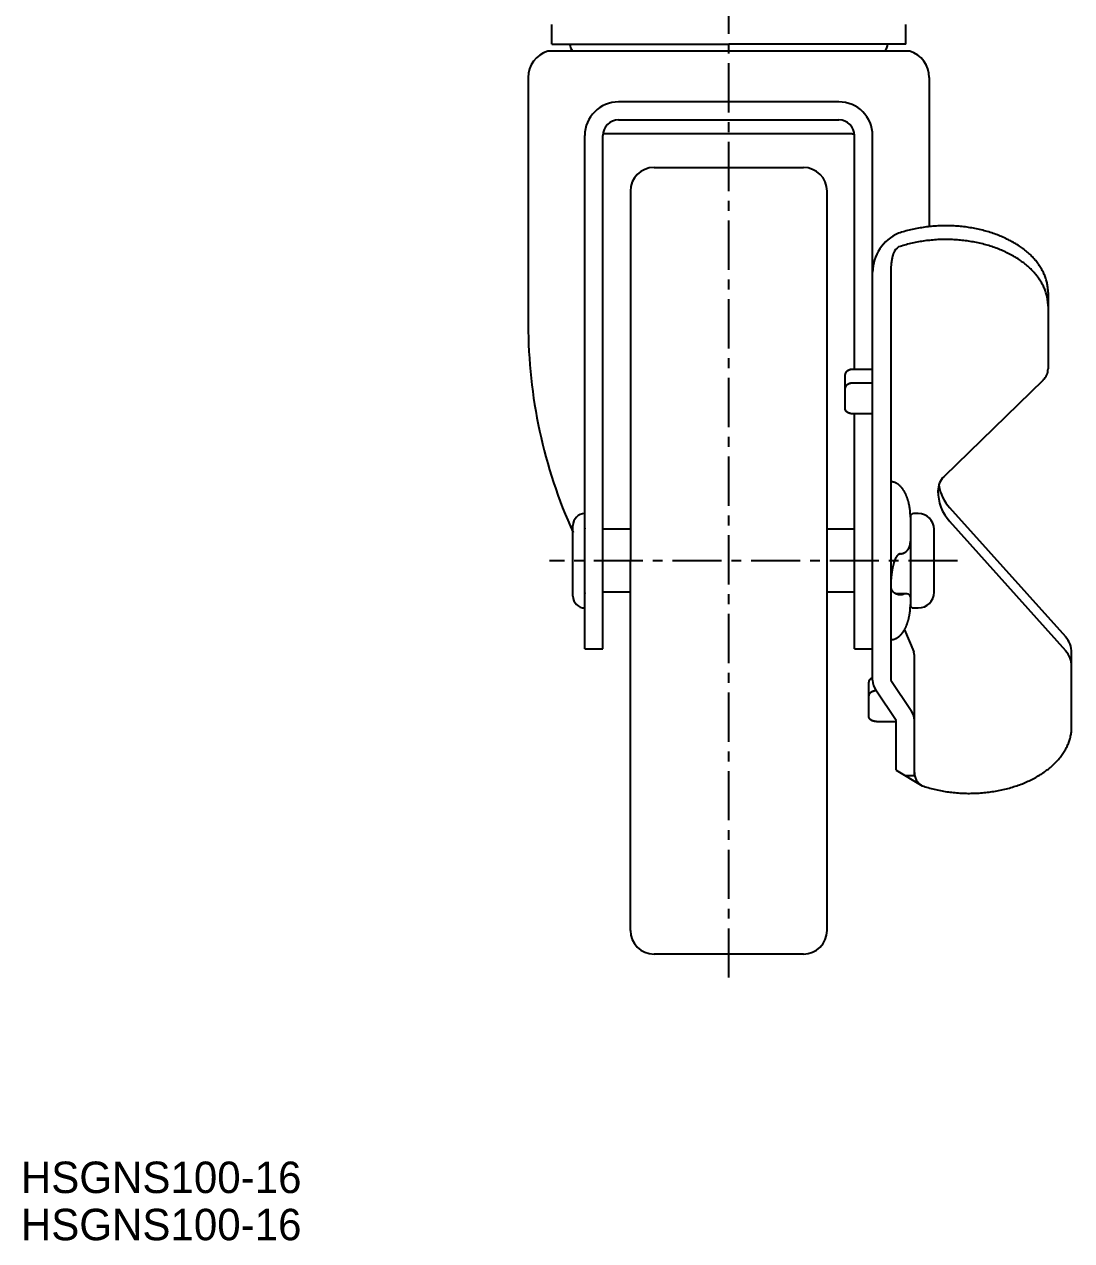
# Model space of a CAD drawing. Extents: x 60 to 337, y -33 to 258.
# Drawn here: x 59.9 to 193, y -33 to 121.7 of the extents above; entities that cross this region are included whole.
import ezdxf

# ---------------------------------------------------------------- set-up
doc = ezdxf.new("R2010")
doc.units = 0
doc.header["$LTSCALE"] = 5
doc.linetypes.add('CENTER', pattern=[2, 1.25, -0.25, 0.25, -0.25])
doc.layers.get('0').update_dxf_attribs({"linetype": 'CONTINUOUS'})
doc.layers.add('CENTER', color=1, linetype='CENTER')

msp = doc.modelspace()

# ---------------------------------------------------------------- linework, layer by layer
at = {"color": 7, "linetype": 'CONTINUOUS'}
for p, q in [((126.94, 119.19), (126.94, 121.69)), ((171.94, 119.19), (171.94, 121.69)), ((126.94, 119.19), (149.44, 119.19)), ((171.94, 119.19), (149.44, 119.19)), ((172.46, 118.28), (126.43, 118.28)), ((123.94, 114.93), (123.94, 83.53)), ((174.94, 114.93), (174.94, 95.97)), ((163.44, 111.84), (135.44, 111.84)), ((135.44, 109.55), (163.44, 109.55)), ((131.14, 42.29), (131.14, 107.54)), ((133.44, 42.29), (133.44, 107.55)), ((165.15, 107.78), (133.74, 107.78)), ((165.44, 77.83), (165.44, 107.55)), ((167.74, 38.32), (167.74, 107.54)), ((139.94, 103.49), (158.94, 103.49)), ((136.94, 100.49), (136.94, 53.49)), ((161.94, 6.49), (161.94, 100.49)), ((170.04, 90.17), (170.04, 38.32)), ((190.04, 87.61), (190.04, 77.91)), ((167.74, 77.83), (165.24, 77.83)), ((164.24, 72.83), (164.24, 77.18)), ((167.74, 76.09), (165.24, 76.09)), ((189.44, 76.47), (176.82, 64.22)), ((167.74, 72.17), (165.24, 72.17)), ((165.44, 42.29), (165.44, 72.17)), ((172.54, 59.04), (172.54, 47.75)), ((173.54, 59.49), (172.94, 59.49)), ((192.28, 43.8), (177.54, 60.23)), ((129.64, 48.99), (129.64, 57.99)), ((136.94, 57.49), (133.44, 57.49)), ((165.44, 57.49), (161.94, 57.49)), ((175.54, 49.49), (175.54, 57.49)), ((192.28, 42.06), (177.54, 58.49)), ((136.94, 6.49), (136.94, 53.49)), ((136.94, 49.49), (133.44, 49.49)), ((165.44, 49.49), (161.94, 49.49)), ((172.14, 49.29), (170.75, 49.29)), ((172.94, 47.49), (173.54, 47.49)), ((171.77, 44.7), (172.96, 41.93)), ((131.14, 42.29), (133.44, 42.29)), ((165.44, 42.29), (167.74, 42.29)), ((193.04, 32.4), (193.04, 41.8)), ((173.04, 26.18), (173.04, 41.53)), ((167.24, 33.7), (167.24, 38.06)), ((170.04, 38.32), (172.65, 34.46)), ((170.74, 33.17), (168.14, 37.03)), ((168.24, 33.05), (170.74, 33.05)), ((170.74, 26.86), (170.74, 33.17)), ((170.74, 26.86), (174.04, 24.88)), ((171.87, 26.18), (173.04, 26.18)), ((158.94, 3.49), (139.94, 3.49))]:
    msp.add_line(p, q, dxfattribs=at)
for points in [[(133.74, 107.78), (133.46, 107.78)], [(165.15, 107.78), (165.43, 107.78)]]:
    msp.add_lwpolyline(points, dxfattribs=at)
for points in [[(190.04, 87.61, 0), (190.04, 87.75, 0), (190.04, 87.88, 0), (190.03, 88.02, 0), (190.02, 88.15, 0), (190, 88.29, 0), (189.98, 88.42, 0), (189.96, 88.56, 0), (189.94, 88.69, 0), (189.91, 88.83, 0), (189.88, 88.96, 0), (189.84, 89.1, 0), (189.8, 89.23, 0), (189.76, 89.36, 0), (189.72, 89.49, 0), (189.67, 89.63, 0), (189.62, 89.76, 0), (189.56, 89.89, 0), (189.51, 90.02, 0), (189.45, 90.15, 0), (189.38, 90.28, 0), (189.31, 90.41, 0), (189.24, 90.54, 0), (189.17, 90.66, 0), (189.09, 90.79, 0), (189.01, 90.91, 0), (188.93, 91.04, 0), (188.85, 91.16, 0), (188.76, 91.29, 0), (188.66, 91.41, 0), (188.57, 91.53, 0), (188.47, 91.65, 0), (188.37, 91.77, 0), (188.27, 91.89, 0), (188.16, 92, 0), (188.05, 92.12, 0), (187.94, 92.23, 0), (187.83, 92.34, 0), (187.71, 92.46, 0), (187.59, 92.57, 0), (187.46, 92.68, 0), (187.34, 92.79, 0), (187.21, 92.89, 0), (187.08, 93, 0), (186.94, 93.1, 0), (186.81, 93.2, 0), (186.67, 93.31, 0), (186.53, 93.41, 0), (186.39, 93.5, 0), (186.24, 93.6, 0), (186.09, 93.7, 0), (185.94, 93.79, 0), (185.79, 93.88, 0), (185.63, 93.97, 0), (185.47, 94.06, 0), (185.31, 94.15, 0), (185.15, 94.23, 0), (184.99, 94.32, 0), (184.82, 94.4, 0), (184.66, 94.48, 0), (184.49, 94.56, 0), (184.31, 94.64, 0), (184.14, 94.71, 0), (183.97, 94.78, 0), (183.79, 94.86, 0), (183.61, 94.93, 0), (183.43, 94.99, 0), (183.25, 95.06, 0), (183.06, 95.12, 0), (182.88, 95.18, 0), (182.69, 95.24, 0), (182.5, 95.3, 0), (182.31, 95.36, 0), (182.12, 95.41, 0), (181.93, 95.46, 0), (181.74, 95.51, 0), (181.54, 95.56, 0), (181.34, 95.61, 0), (181.15, 95.65, 0), (180.95, 95.69, 0), (180.75, 95.73, 0), (180.55, 95.77, 0), (180.35, 95.81, 0), (180.15, 95.84, 0), (179.94, 95.87, 0), (179.74, 95.9, 0), (179.54, 95.93, 0), (179.33, 95.95, 0), (179.13, 95.98, 0), (178.92, 96, 0), (178.72, 96.02, 0), (178.51, 96.03, 0), (178.3, 96.05, 0), (178.09, 96.06, 0), (177.89, 96.07, 0), (177.68, 96.08, 0), (177.47, 96.08, 0), (177.26, 96.08, 0), (177.05, 96.09, 0), (176.85, 96.09, 0), (176.64, 96.08, 0), (176.43, 96.08, 0), (176.22, 96.07, 0), (176.01, 96.06, 0), (175.81, 96.05, 0), (175.6, 96.03, 0), (175.39, 96.02, 0), (175.19, 96, 0), (174.98, 95.98, 0), (174.78, 95.96, 0), (174.57, 95.93, 0), (174.37, 95.9, 0), (174.16, 95.88, 0), (173.96, 95.84, 0), (173.76, 95.81, 0), (173.56, 95.78, 0), (173.36, 95.74, 0), (173.16, 95.7, 0), (172.96, 95.66, 0), (172.76, 95.61, 0), (172.57, 95.57, 0), (172.37, 95.52, 0), (172.18, 95.47, 0), (171.99, 95.42, 0), (171.79, 95.36, 0), (171.6, 95.31, 0), (171.42, 95.25, 0), (171.23, 95.19, 0), (171.04, 95.13, 0)], [(190.04, 85.87, 0), (190.04, 86, 0), (190.04, 86.14, 0), (190.03, 86.27, 0), (190.02, 86.41, 0), (190, 86.54, 0), (189.98, 86.68, 0), (189.96, 86.81, 0), (189.94, 86.95, 0), (189.91, 87.08, 0), (189.88, 87.22, 0), (189.84, 87.35, 0), (189.8, 87.49, 0), (189.76, 87.62, 0), (189.72, 87.75, 0), (189.67, 87.88, 0), (189.62, 88.01, 0), (189.56, 88.15, 0), (189.51, 88.28, 0), (189.45, 88.41, 0), (189.38, 88.54, 0), (189.31, 88.66, 0), (189.24, 88.79, 0), (189.17, 88.92, 0), (189.09, 89.05, 0), (189.01, 89.17, 0), (188.93, 89.3, 0), (188.85, 89.42, 0), (188.76, 89.54, 0), (188.66, 89.66, 0), (188.57, 89.78, 0), (188.47, 89.9, 0), (188.37, 90.02, 0), (188.27, 90.14, 0), (188.16, 90.26, 0), (188.05, 90.37, 0), (187.94, 90.49, 0), (187.83, 90.6, 0), (187.71, 90.71, 0), (187.59, 90.82, 0), (187.46, 90.93, 0), (187.34, 91.04, 0), (187.21, 91.15, 0), (187.08, 91.25, 0), (186.94, 91.36, 0), (186.81, 91.46, 0), (186.67, 91.56, 0), (186.53, 91.66, 0), (186.39, 91.76, 0), (186.24, 91.86, 0), (186.09, 91.95, 0), (185.94, 92.05, 0), (185.79, 92.14, 0), (185.63, 92.23, 0), (185.47, 92.32, 0), (185.31, 92.4, 0), (185.15, 92.49, 0), (184.99, 92.57, 0), (184.82, 92.66, 0), (184.66, 92.74, 0), (184.49, 92.82, 0), (184.31, 92.89, 0), (184.14, 92.97, 0), (183.97, 93.04, 0), (183.79, 93.11, 0), (183.61, 93.18, 0), (183.43, 93.25, 0), (183.25, 93.31, 0), (183.06, 93.38, 0), (182.88, 93.44, 0), (182.69, 93.5, 0), (182.5, 93.56, 0), (182.31, 93.61, 0), (182.12, 93.67, 0), (181.93, 93.72, 0), (181.74, 93.77, 0), (181.54, 93.82, 0), (181.34, 93.86, 0), (181.15, 93.91, 0), (180.95, 93.95, 0), (180.75, 93.99, 0), (180.55, 94.03, 0), (180.35, 94.06, 0), (180.15, 94.1, 0), (179.94, 94.13, 0), (179.74, 94.16, 0), (179.54, 94.18, 0), (179.33, 94.21, 0), (179.13, 94.23, 0), (178.92, 94.25, 0), (178.72, 94.27, 0), (178.51, 94.29, 0), (178.3, 94.3, 0), (178.09, 94.31, 0), (177.89, 94.32, 0), (177.68, 94.33, 0), (177.47, 94.34, 0), (177.26, 94.34, 0), (177.05, 94.34, 0), (176.85, 94.34, 0), (176.64, 94.34, 0), (176.43, 94.33, 0), (176.22, 94.33, 0), (176.01, 94.32, 0), (175.81, 94.3, 0), (175.6, 94.29, 0), (175.39, 94.27, 0), (175.19, 94.26, 0), (174.98, 94.23, 0), (174.78, 94.21, 0), (174.57, 94.19, 0), (174.37, 94.16, 0), (174.16, 94.13, 0), (173.96, 94.1, 0), (173.76, 94.07, 0), (173.56, 94.03, 0), (173.36, 93.99, 0), (173.16, 93.95, 0), (172.96, 93.91, 0), (172.76, 93.87, 0), (172.57, 93.82, 0), (172.37, 93.78, 0), (172.18, 93.73, 0), (171.99, 93.67, 0), (171.79, 93.62, 0), (171.6, 93.56, 0), (171.42, 93.51, 0), (171.23, 93.45, 0), (171.04, 93.39, 0)], [(170.39, 92.61, 0), (170.39, 92.59, 0), (170.38, 92.58, 0), (170.38, 92.57, 0), (170.37, 92.55, 0), (170.37, 92.54, 0), (170.36, 92.52, 0), (170.36, 92.51, 0), (170.35, 92.49, 0), (170.35, 92.48, 0), (170.34, 92.46, 0), (170.34, 92.45, 0), (170.33, 92.43, 0), (170.33, 92.42, 0), (170.32, 92.4, 0), (170.32, 92.39, 0), (170.31, 92.37, 0), (170.31, 92.35, 0), (170.3, 92.34, 0), (170.3, 92.32, 0), (170.29, 92.31, 0), (170.29, 92.29, 0), (170.29, 92.27, 0), (170.28, 92.26, 0), (170.28, 92.24, 0), (170.27, 92.22, 0), (170.27, 92.21, 0), (170.26, 92.19, 0), (170.26, 92.17, 0), (170.26, 92.16, 0), (170.25, 92.14, 0), (170.25, 92.12, 0), (170.24, 92.11, 0), (170.24, 92.09, 0), (170.24, 92.07, 0), (170.23, 92.05, 0), (170.23, 92.04, 0), (170.22, 92.02, 0), (170.22, 92, 0), (170.22, 91.98, 0), (170.21, 91.96, 0), (170.21, 91.95, 0), (170.21, 91.93, 0), (170.2, 91.91, 0), (170.2, 91.89, 0), (170.19, 91.87, 0), (170.19, 91.86, 0), (170.19, 91.84, 0), (170.18, 91.82, 0), (170.18, 91.8, 0), (170.18, 91.78, 0), (170.17, 91.76, 0), (170.17, 91.74, 0), (170.17, 91.73, 0), (170.16, 91.71, 0), (170.16, 91.69, 0), (170.16, 91.67, 0), (170.16, 91.65, 0), (170.15, 91.63, 0), (170.15, 91.61, 0), (170.15, 91.59, 0), (170.14, 91.57, 0), (170.14, 91.55, 0), (170.14, 91.53, 0), (170.13, 91.51, 0), (170.13, 91.49, 0), (170.13, 91.47, 0), (170.13, 91.45, 0), (170.12, 91.43, 0), (170.12, 91.41, 0), (170.12, 91.39, 0), (170.12, 91.37, 0), (170.11, 91.35, 0), (170.11, 91.33, 0), (170.11, 91.31, 0), (170.11, 91.29, 0), (170.1, 91.27, 0), (170.1, 91.25, 0), (170.1, 91.23, 0), (170.1, 91.21, 0), (170.09, 91.19, 0), (170.09, 91.17, 0), (170.09, 91.15, 0), (170.09, 91.13, 0), (170.09, 91.11, 0), (170.09, 91.09, 0), (170.08, 91.07, 0), (170.08, 91.05, 0), (170.08, 91.03, 0), (170.08, 91.01, 0), (170.08, 90.99, 0), (170.07, 90.96, 0), (170.07, 90.94, 0), (170.07, 90.92, 0), (170.07, 90.9, 0), (170.07, 90.88, 0), (170.07, 90.86, 0), (170.06, 90.84, 0), (170.06, 90.82, 0), (170.06, 90.8, 0), (170.06, 90.78, 0), (170.06, 90.75, 0), (170.06, 90.73, 0), (170.06, 90.71, 0), (170.06, 90.69, 0), (170.06, 90.67, 0), (170.05, 90.65, 0), (170.05, 90.63, 0), (170.05, 90.6, 0), (170.05, 90.58, 0), (170.05, 90.56, 0), (170.05, 90.54, 0), (170.05, 90.52, 0), (170.05, 90.5, 0), (170.05, 90.48, 0), (170.05, 90.45, 0), (170.05, 90.43, 0), (170.05, 90.41, 0), (170.04, 90.39, 0), (170.04, 90.37, 0), (170.04, 90.35, 0), (170.04, 90.33, 0), (170.04, 90.3, 0), (170.04, 90.28, 0), (170.04, 90.26, 0), (170.04, 90.24, 0), (170.04, 90.22, 0), (170.04, 90.2, 0), (170.04, 90.17, 0)], [(165.24, 77.83, 0), (165.23, 77.83, 0), (165.22, 77.83, 0), (165.21, 77.83, 0), (165.19, 77.83, 0), (165.18, 77.83, 0), (165.17, 77.83, 0), (165.16, 77.83, 0), (165.15, 77.83, 0), (165.13, 77.83, 0), (165.12, 77.82, 0), (165.11, 77.82, 0), (165.1, 77.82, 0), (165.08, 77.82, 0), (165.07, 77.82, 0), (165.06, 77.82, 0), (165.05, 77.82, 0), (165.04, 77.82, 0), (165.02, 77.81, 0), (165.01, 77.81, 0), (165, 77.81, 0), (164.99, 77.81, 0), (164.98, 77.81, 0), (164.97, 77.8, 0), (164.95, 77.8, 0), (164.94, 77.8, 0), (164.93, 77.8, 0), (164.92, 77.79, 0), (164.91, 77.79, 0), (164.9, 77.79, 0), (164.88, 77.79, 0), (164.87, 77.78, 0), (164.86, 77.78, 0), (164.85, 77.78, 0), (164.84, 77.77, 0), (164.83, 77.77, 0), (164.82, 77.77, 0), (164.81, 77.76, 0), (164.79, 77.76, 0), (164.78, 77.76, 0), (164.77, 77.75, 0), (164.76, 77.75, 0), (164.75, 77.74, 0), (164.74, 77.74, 0), (164.73, 77.74, 0), (164.72, 77.73, 0), (164.71, 77.73, 0), (164.7, 77.72, 0), (164.69, 77.72, 0), (164.68, 77.72, 0), (164.67, 77.71, 0), (164.66, 77.71, 0), (164.65, 77.7, 0), (164.64, 77.7, 0), (164.63, 77.69, 0), (164.62, 77.69, 0), (164.61, 77.68, 0), (164.6, 77.68, 0), (164.59, 77.67, 0), (164.58, 77.67, 0), (164.57, 77.66, 0), (164.56, 77.66, 0), (164.55, 77.65, 0), (164.54, 77.64, 0), (164.54, 77.64, 0), (164.53, 77.63, 0), (164.52, 77.63, 0), (164.51, 77.62, 0), (164.5, 77.62, 0), (164.49, 77.61, 0), (164.49, 77.6, 0), (164.48, 77.6, 0), (164.47, 77.59, 0), (164.46, 77.58, 0), (164.46, 77.58, 0), (164.45, 77.57, 0), (164.44, 77.57, 0), (164.43, 77.56, 0), (164.43, 77.55, 0), (164.42, 77.55, 0), (164.41, 77.54, 0), (164.41, 77.53, 0), (164.4, 77.53, 0), (164.39, 77.52, 0), (164.38, 77.51, 0), (164.38, 77.51, 0), (164.37, 77.5, 0), (164.37, 77.49, 0), (164.36, 77.48, 0), (164.36, 77.48, 0), (164.35, 77.47, 0), (164.34, 77.46, 0), (164.34, 77.46, 0), (164.33, 77.45, 0), (164.33, 77.44, 0), (164.32, 77.43, 0), (164.32, 77.43, 0), (164.31, 77.42, 0), (164.31, 77.41, 0), (164.31, 77.4, 0), (164.3, 77.4, 0), (164.3, 77.39, 0), (164.29, 77.38, 0), (164.29, 77.37, 0), (164.29, 77.37, 0), (164.28, 77.36, 0), (164.28, 77.35, 0), (164.28, 77.34, 0), (164.27, 77.34, 0), (164.27, 77.33, 0), (164.27, 77.32, 0), (164.26, 77.31, 0), (164.26, 77.3, 0), (164.26, 77.3, 0), (164.26, 77.29, 0), (164.26, 77.28, 0), (164.25, 77.27, 0), (164.25, 77.27, 0), (164.25, 77.26, 0), (164.25, 77.25, 0), (164.25, 77.24, 0), (164.25, 77.23, 0), (164.25, 77.23, 0), (164.25, 77.22, 0), (164.24, 77.21, 0), (164.24, 77.2, 0), (164.24, 77.19, 0), (164.24, 77.19, 0), (164.24, 77.18, 0)], [(165.24, 76.09, 0), (165.23, 76.09, 0), (165.22, 76.09, 0), (165.21, 76.09, 0), (165.19, 76.08, 0), (165.18, 76.08, 0), (165.17, 76.08, 0), (165.16, 76.08, 0), (165.15, 76.08, 0), (165.13, 76.08, 0), (165.12, 76.08, 0), (165.11, 76.08, 0), (165.1, 76.08, 0), (165.08, 76.08, 0), (165.07, 76.08, 0), (165.06, 76.07, 0), (165.05, 76.07, 0), (165.04, 76.07, 0), (165.02, 76.07, 0), (165.01, 76.07, 0), (165, 76.07, 0), (164.99, 76.06, 0), (164.98, 76.06, 0), (164.97, 76.06, 0), (164.95, 76.06, 0), (164.94, 76.06, 0), (164.93, 76.05, 0), (164.92, 76.05, 0), (164.91, 76.05, 0), (164.9, 76.04, 0), (164.88, 76.04, 0), (164.87, 76.04, 0), (164.86, 76.04, 0), (164.85, 76.03, 0), (164.84, 76.03, 0), (164.83, 76.03, 0), (164.82, 76.02, 0), (164.81, 76.02, 0), (164.79, 76.02, 0), (164.78, 76.01, 0), (164.77, 76.01, 0), (164.76, 76, 0), (164.75, 76, 0), (164.74, 76, 0), (164.73, 75.99, 0), (164.72, 75.99, 0), (164.71, 75.98, 0), (164.7, 75.98, 0), (164.69, 75.98, 0), (164.68, 75.97, 0), (164.67, 75.97, 0), (164.66, 75.96, 0), (164.65, 75.96, 0), (164.64, 75.95, 0), (164.63, 75.95, 0), (164.62, 75.94, 0), (164.61, 75.94, 0), (164.6, 75.93, 0), (164.59, 75.93, 0), (164.58, 75.92, 0), (164.57, 75.92, 0), (164.56, 75.91, 0), (164.55, 75.91, 0), (164.54, 75.9, 0), (164.54, 75.89, 0), (164.53, 75.89, 0), (164.52, 75.88, 0), (164.51, 75.88, 0), (164.5, 75.87, 0), (164.49, 75.87, 0), (164.49, 75.86, 0), (164.48, 75.85, 0), (164.47, 75.85, 0), (164.46, 75.84, 0), (164.46, 75.83, 0), (164.45, 75.83, 0), (164.44, 75.82, 0), (164.43, 75.82, 0), (164.43, 75.81, 0), (164.42, 75.8, 0), (164.41, 75.8, 0), (164.41, 75.79, 0), (164.4, 75.78, 0), (164.39, 75.78, 0), (164.38, 75.77, 0), (164.38, 75.76, 0), (164.37, 75.75, 0), (164.37, 75.75, 0), (164.36, 75.74, 0), (164.36, 75.73, 0), (164.35, 75.73, 0), (164.34, 75.72, 0), (164.34, 75.71, 0), (164.33, 75.71, 0), (164.33, 75.7, 0), (164.32, 75.69, 0), (164.32, 75.68, 0), (164.31, 75.68, 0), (164.31, 75.67, 0), (164.31, 75.66, 0), (164.3, 75.65, 0), (164.3, 75.65, 0), (164.29, 75.64, 0), (164.29, 75.63, 0), (164.29, 75.62, 0), (164.28, 75.62, 0), (164.28, 75.61, 0), (164.28, 75.6, 0), (164.27, 75.59, 0), (164.27, 75.58, 0), (164.27, 75.58, 0), (164.26, 75.57, 0), (164.26, 75.56, 0), (164.26, 75.55, 0), (164.26, 75.55, 0), (164.26, 75.54, 0), (164.25, 75.53, 0), (164.25, 75.52, 0), (164.25, 75.51, 0), (164.25, 75.51, 0), (164.25, 75.5, 0), (164.25, 75.49, 0), (164.25, 75.48, 0), (164.25, 75.47, 0), (164.24, 75.47, 0), (164.24, 75.46, 0), (164.24, 75.45, 0), (164.24, 75.44, 0), (164.24, 75.43, 0)], [(165.24, 72.17, 0), (165.23, 72.17, 0), (165.22, 72.17, 0), (165.21, 72.17, 0), (165.19, 72.17, 0), (165.18, 72.17, 0), (165.17, 72.18, 0), (165.16, 72.18, 0), (165.15, 72.18, 0), (165.13, 72.18, 0), (165.12, 72.18, 0), (165.11, 72.18, 0), (165.1, 72.18, 0), (165.08, 72.18, 0), (165.07, 72.18, 0), (165.06, 72.18, 0), (165.05, 72.19, 0), (165.04, 72.19, 0), (165.02, 72.19, 0), (165.01, 72.19, 0), (165, 72.19, 0), (164.99, 72.19, 0), (164.98, 72.2, 0), (164.97, 72.2, 0), (164.95, 72.2, 0), (164.94, 72.2, 0), (164.93, 72.21, 0), (164.92, 72.21, 0), (164.91, 72.21, 0), (164.9, 72.21, 0), (164.88, 72.22, 0), (164.87, 72.22, 0), (164.86, 72.22, 0), (164.85, 72.23, 0), (164.84, 72.23, 0), (164.83, 72.23, 0), (164.82, 72.24, 0), (164.81, 72.24, 0), (164.79, 72.24, 0), (164.78, 72.25, 0), (164.77, 72.25, 0), (164.76, 72.25, 0), (164.75, 72.26, 0), (164.74, 72.26, 0), (164.73, 72.27, 0), (164.72, 72.27, 0), (164.71, 72.27, 0), (164.7, 72.28, 0), (164.69, 72.28, 0), (164.68, 72.29, 0), (164.67, 72.29, 0), (164.66, 72.3, 0), (164.65, 72.3, 0), (164.64, 72.31, 0), (164.63, 72.31, 0), (164.62, 72.32, 0), (164.61, 72.32, 0), (164.6, 72.33, 0), (164.59, 72.33, 0), (164.58, 72.34, 0), (164.57, 72.34, 0), (164.56, 72.35, 0), (164.55, 72.35, 0), (164.54, 72.36, 0), (164.54, 72.36, 0), (164.53, 72.37, 0), (164.52, 72.38, 0), (164.51, 72.38, 0), (164.5, 72.39, 0), (164.49, 72.39, 0), (164.49, 72.4, 0), (164.48, 72.41, 0), (164.47, 72.41, 0), (164.46, 72.42, 0), (164.46, 72.42, 0), (164.45, 72.43, 0), (164.44, 72.44, 0), (164.43, 72.44, 0), (164.43, 72.45, 0), (164.42, 72.46, 0), (164.41, 72.46, 0), (164.41, 72.47, 0), (164.4, 72.48, 0), (164.39, 72.48, 0), (164.38, 72.49, 0), (164.38, 72.5, 0), (164.37, 72.5, 0), (164.37, 72.51, 0), (164.36, 72.52, 0), (164.36, 72.53, 0), (164.35, 72.53, 0), (164.34, 72.54, 0), (164.34, 72.55, 0), (164.33, 72.55, 0), (164.33, 72.56, 0), (164.32, 72.57, 0), (164.32, 72.58, 0), (164.31, 72.58, 0), (164.31, 72.59, 0), (164.31, 72.6, 0), (164.3, 72.61, 0), (164.3, 72.61, 0), (164.29, 72.62, 0), (164.29, 72.63, 0), (164.29, 72.64, 0), (164.28, 72.64, 0), (164.28, 72.65, 0), (164.28, 72.66, 0), (164.27, 72.67, 0), (164.27, 72.67, 0), (164.27, 72.68, 0), (164.26, 72.69, 0), (164.26, 72.7, 0), (164.26, 72.71, 0), (164.26, 72.71, 0), (164.26, 72.72, 0), (164.25, 72.73, 0), (164.25, 72.74, 0), (164.25, 72.75, 0), (164.25, 72.75, 0), (164.25, 72.76, 0), (164.25, 72.77, 0), (164.25, 72.78, 0), (164.25, 72.79, 0), (164.24, 72.79, 0), (164.24, 72.8, 0), (164.24, 72.81, 0), (164.24, 72.82, 0), (164.24, 72.83, 0)], [(172.54, 59.04, 0), (172.54, 59.09, 0), (172.54, 59.15, 0), (172.54, 59.2, 0), (172.54, 59.26, 0), (172.54, 59.31, 0), (172.54, 59.37, 0), (172.53, 59.42, 0), (172.53, 59.48, 0), (172.53, 59.53, 0), (172.52, 59.59, 0), (172.52, 59.64, 0), (172.52, 59.7, 0), (172.51, 59.75, 0), (172.51, 59.81, 0), (172.5, 59.86, 0), (172.49, 59.91, 0), (172.49, 59.97, 0), (172.48, 60.02, 0), (172.48, 60.08, 0), (172.47, 60.13, 0), (172.46, 60.18, 0), (172.45, 60.24, 0), (172.44, 60.29, 0), (172.44, 60.34, 0), (172.43, 60.4, 0), (172.42, 60.45, 0), (172.41, 60.5, 0), (172.4, 60.55, 0), (172.39, 60.6, 0), (172.38, 60.66, 0), (172.36, 60.71, 0), (172.35, 60.76, 0), (172.34, 60.81, 0), (172.33, 60.86, 0), (172.32, 60.91, 0), (172.3, 60.96, 0), (172.29, 61.01, 0), (172.28, 61.06, 0), (172.26, 61.11, 0), (172.25, 61.16, 0), (172.23, 61.21, 0), (172.22, 61.26, 0), (172.2, 61.3, 0), (172.19, 61.35, 0), (172.17, 61.4, 0), (172.16, 61.44, 0), (172.14, 61.49, 0), (172.12, 61.54, 0), (172.1, 61.58, 0), (172.09, 61.63, 0), (172.07, 61.67, 0), (172.05, 61.72, 0), (172.03, 61.76, 0), (172.01, 61.81, 0), (172, 61.85, 0), (171.98, 61.89, 0), (171.96, 61.93, 0), (171.94, 61.98, 0), (171.92, 62.02, 0), (171.9, 62.06, 0), (171.88, 62.1, 0), (171.85, 62.14, 0), (171.83, 62.18, 0), (171.81, 62.22, 0), (171.79, 62.26, 0), (171.77, 62.3, 0), (171.75, 62.33, 0), (171.72, 62.37, 0), (171.7, 62.41, 0), (171.68, 62.44, 0), (171.65, 62.48, 0), (171.63, 62.52, 0), (171.6, 62.55, 0), (171.58, 62.58, 0), (171.56, 62.62, 0), (171.53, 62.65, 0), (171.51, 62.68, 0), (171.48, 62.72, 0), (171.46, 62.75, 0), (171.43, 62.78, 0), (171.41, 62.81, 0), (171.38, 62.84, 0), (171.35, 62.87, 0), (171.33, 62.9, 0), (171.3, 62.92, 0), (171.28, 62.95, 0), (171.25, 62.98, 0), (171.22, 63.01, 0), (171.19, 63.03, 0), (171.17, 63.06, 0), (171.14, 63.08, 0), (171.11, 63.11, 0), (171.08, 63.13, 0), (171.06, 63.15, 0), (171.03, 63.17, 0), (171, 63.19, 0), (170.97, 63.22, 0), (170.94, 63.24, 0), (170.91, 63.26, 0), (170.88, 63.27, 0), (170.86, 63.29, 0), (170.83, 63.31, 0), (170.8, 63.33, 0), (170.77, 63.34, 0), (170.74, 63.36, 0), (170.71, 63.37, 0), (170.68, 63.39, 0), (170.65, 63.4, 0), (170.62, 63.42, 0), (170.59, 63.43, 0), (170.56, 63.44, 0), (170.53, 63.45, 0), (170.5, 63.46, 0), (170.47, 63.47, 0), (170.44, 63.48, 0), (170.41, 63.49, 0), (170.38, 63.5, 0), (170.35, 63.5, 0), (170.32, 63.51, 0), (170.29, 63.52, 0), (170.26, 63.52, 0), (170.23, 63.52, 0), (170.2, 63.53, 0), (170.17, 63.53, 0), (170.13, 63.53, 0), (170.1, 63.54, 0), (170.07, 63.54, 0), (170.04, 63.54, 0)], [(171.29, 54.39, 0), (171.31, 54.39, 0), (171.32, 54.39, 0), (171.34, 54.39, 0), (171.35, 54.39, 0), (171.37, 54.39, 0), (171.38, 54.39, 0), (171.4, 54.39, 0), (171.42, 54.39, 0), (171.43, 54.4, 0), (171.45, 54.4, 0), (171.46, 54.4, 0), (171.48, 54.4, 0), (171.49, 54.41, 0), (171.51, 54.41, 0), (171.52, 54.41, 0), (171.54, 54.42, 0), (171.55, 54.42, 0), (171.57, 54.42, 0), (171.58, 54.43, 0), (171.6, 54.43, 0), (171.61, 54.44, 0), (171.63, 54.44, 0), (171.64, 54.45, 0), (171.66, 54.45, 0), (171.67, 54.46, 0), (171.69, 54.47, 0), (171.7, 54.47, 0), (171.71, 54.48, 0), (171.73, 54.48, 0), (171.74, 54.49, 0), (171.76, 54.5, 0), (171.77, 54.51, 0), (171.79, 54.51, 0), (171.8, 54.52, 0), (171.81, 54.53, 0), (171.83, 54.54, 0), (171.84, 54.55, 0), (171.85, 54.55, 0), (171.87, 54.56, 0), (171.88, 54.57, 0), (171.9, 54.58, 0), (171.91, 54.59, 0), (171.92, 54.6, 0), (171.94, 54.61, 0), (171.95, 54.62, 0), (171.96, 54.63, 0), (171.97, 54.64, 0), (171.99, 54.65, 0), (172, 54.66, 0), (172.01, 54.67, 0), (172.03, 54.69, 0), (172.04, 54.7, 0), (172.05, 54.71, 0), (172.06, 54.72, 0), (172.07, 54.73, 0), (172.09, 54.74, 0), (172.1, 54.76, 0), (172.11, 54.77, 0), (172.12, 54.78, 0), (172.13, 54.8, 0), (172.14, 54.81, 0), (172.16, 54.82, 0), (172.17, 54.84, 0), (172.18, 54.85, 0), (172.19, 54.86, 0), (172.2, 54.88, 0), (172.21, 54.89, 0), (172.22, 54.91, 0), (172.23, 54.92, 0), (172.24, 54.93, 0), (172.25, 54.95, 0), (172.26, 54.96, 0), (172.27, 54.98, 0), (172.28, 54.99, 0), (172.29, 55.01, 0), (172.3, 55.03, 0), (172.31, 55.04, 0), (172.31, 55.06, 0), (172.32, 55.07, 0), (172.33, 55.09, 0), (172.34, 55.11, 0), (172.35, 55.12, 0), (172.36, 55.14, 0), (172.37, 55.15, 0), (172.37, 55.17, 0), (172.38, 55.19, 0), (172.39, 55.21, 0), (172.4, 55.22, 0), (172.4, 55.24, 0), (172.41, 55.26, 0), (172.42, 55.27, 0), (172.42, 55.29, 0), (172.43, 55.31, 0), (172.44, 55.33, 0), (172.44, 55.34, 0), (172.45, 55.36, 0), (172.45, 55.38, 0), (172.46, 55.4, 0), (172.47, 55.42, 0), (172.47, 55.44, 0), (172.47, 55.45, 0), (172.48, 55.47, 0), (172.49, 55.49, 0), (172.49, 55.51, 0), (172.49, 55.53, 0), (172.5, 55.55, 0), (172.5, 55.56, 0), (172.51, 55.58, 0), (172.51, 55.6, 0), (172.51, 55.62, 0), (172.52, 55.64, 0), (172.52, 55.66, 0), (172.52, 55.68, 0), (172.53, 55.7, 0), (172.53, 55.72, 0), (172.53, 55.74, 0), (172.53, 55.76, 0), (172.53, 55.77, 0), (172.54, 55.79, 0), (172.54, 55.81, 0), (172.54, 55.83, 0), (172.54, 55.85, 0), (172.54, 55.87, 0), (172.54, 55.89, 0), (172.54, 55.91, 0), (172.54, 55.93, 0), (172.54, 55.95, 0), (172.54, 55.97, 0)], [(171.29, 54.39, 0), (171.28, 54.39, 0), (171.26, 54.38, 0), (171.25, 54.38, 0), (171.23, 54.38, 0), (171.22, 54.38, 0), (171.2, 54.37, 0), (171.19, 54.37, 0), (171.17, 54.37, 0), (171.16, 54.36, 0), (171.14, 54.35, 0), (171.12, 54.35, 0), (171.11, 54.34, 0), (171.09, 54.33, 0), (171.08, 54.32, 0), (171.06, 54.31, 0), (171.05, 54.3, 0), (171.03, 54.29, 0), (171.02, 54.28, 0), (171, 54.27, 0), (170.99, 54.26, 0), (170.97, 54.25, 0), (170.96, 54.23, 0), (170.94, 54.22, 0), (170.93, 54.2, 0), (170.92, 54.19, 0), (170.9, 54.17, 0), (170.89, 54.16, 0), (170.87, 54.14, 0), (170.86, 54.12, 0), (170.84, 54.1, 0), (170.83, 54.09, 0), (170.81, 54.07, 0), (170.8, 54.05, 0), (170.79, 54.03, 0), (170.77, 54, 0), (170.76, 53.98, 0), (170.75, 53.96, 0), (170.73, 53.94, 0), (170.72, 53.91, 0), (170.7, 53.89, 0), (170.69, 53.87, 0), (170.68, 53.84, 0), (170.66, 53.81, 0), (170.65, 53.79, 0), (170.64, 53.76, 0), (170.62, 53.73, 0), (170.61, 53.71, 0), (170.6, 53.68, 0), (170.59, 53.65, 0), (170.57, 53.62, 0), (170.56, 53.59, 0), (170.55, 53.56, 0), (170.54, 53.53, 0), (170.52, 53.5, 0), (170.51, 53.46, 0), (170.5, 53.43, 0), (170.49, 53.4, 0), (170.48, 53.37, 0), (170.47, 53.33, 0), (170.45, 53.3, 0), (170.44, 53.26, 0), (170.43, 53.23, 0), (170.42, 53.19, 0), (170.41, 53.16, 0), (170.4, 53.12, 0), (170.39, 53.08, 0), (170.38, 53.04, 0), (170.37, 53.01, 0), (170.36, 52.97, 0), (170.35, 52.93, 0), (170.34, 52.89, 0), (170.33, 52.85, 0), (170.32, 52.81, 0), (170.31, 52.77, 0), (170.3, 52.73, 0), (170.29, 52.69, 0), (170.28, 52.65, 0), (170.27, 52.6, 0), (170.26, 52.56, 0), (170.25, 52.52, 0), (170.25, 52.48, 0), (170.24, 52.43, 0), (170.23, 52.39, 0), (170.22, 52.35, 0), (170.21, 52.3, 0), (170.21, 52.26, 0), (170.2, 52.21, 0), (170.19, 52.17, 0), (170.18, 52.12, 0), (170.18, 52.07, 0), (170.17, 52.03, 0), (170.16, 51.98, 0), (170.16, 51.94, 0), (170.15, 51.89, 0), (170.14, 51.84, 0), (170.14, 51.79, 0), (170.13, 51.75, 0), (170.13, 51.7, 0), (170.12, 51.65, 0), (170.12, 51.6, 0), (170.11, 51.55, 0), (170.11, 51.5, 0), (170.1, 51.45, 0), (170.1, 51.41, 0), (170.09, 51.36, 0), (170.09, 51.31, 0), (170.08, 51.26, 0), (170.08, 51.21, 0), (170.08, 51.16, 0), (170.07, 51.11, 0), (170.07, 51.06, 0), (170.07, 51.01, 0), (170.06, 50.95, 0), (170.06, 50.9, 0), (170.06, 50.85, 0), (170.06, 50.8, 0), (170.06, 50.75, 0), (170.05, 50.7, 0), (170.05, 50.65, 0), (170.05, 50.6, 0), (170.05, 50.55, 0), (170.05, 50.5, 0), (170.05, 50.44, 0), (170.04, 50.39, 0), (170.04, 50.34, 0), (170.04, 50.29, 0), (170.04, 50.24, 0), (170.04, 50.19, 0)], [(170.04, 50.19, 0), (170.04, 50.17, 0), (170.04, 50.16, 0), (170.04, 50.15, 0), (170.04, 50.14, 0), (170.05, 50.13, 0), (170.05, 50.11, 0), (170.05, 50.1, 0), (170.05, 50.09, 0), (170.05, 50.08, 0), (170.05, 50.06, 0), (170.06, 50.05, 0), (170.06, 50.04, 0), (170.06, 50.03, 0), (170.06, 50.02, 0), (170.06, 50, 0), (170.07, 49.99, 0), (170.07, 49.98, 0), (170.07, 49.97, 0), (170.08, 49.96, 0), (170.08, 49.94, 0), (170.09, 49.93, 0), (170.09, 49.92, 0), (170.09, 49.91, 0), (170.1, 49.9, 0), (170.1, 49.89, 0), (170.11, 49.87, 0), (170.11, 49.86, 0), (170.12, 49.85, 0), (170.12, 49.84, 0), (170.13, 49.83, 0), (170.13, 49.82, 0), (170.14, 49.81, 0), (170.15, 49.79, 0), (170.15, 49.78, 0), (170.16, 49.77, 0), (170.16, 49.76, 0), (170.17, 49.75, 0), (170.18, 49.74, 0), (170.19, 49.73, 0), (170.19, 49.72, 0), (170.2, 49.71, 0), (170.21, 49.7, 0), (170.22, 49.69, 0), (170.22, 49.67, 0), (170.23, 49.66, 0), (170.24, 49.65, 0), (170.25, 49.64, 0), (170.26, 49.63, 0), (170.26, 49.62, 0), (170.27, 49.61, 0), (170.28, 49.6, 0), (170.29, 49.59, 0), (170.3, 49.58, 0), (170.31, 49.57, 0), (170.32, 49.56, 0), (170.33, 49.56, 0), (170.34, 49.55, 0), (170.35, 49.54, 0), (170.36, 49.53, 0), (170.37, 49.52, 0), (170.38, 49.51, 0), (170.39, 49.5, 0), (170.4, 49.49, 0), (170.41, 49.48, 0), (170.42, 49.47, 0), (170.43, 49.47, 0), (170.45, 49.46, 0), (170.46, 49.45, 0), (170.47, 49.44, 0), (170.48, 49.43, 0), (170.49, 49.43, 0), (170.5, 49.42, 0), (170.52, 49.41, 0), (170.53, 49.4, 0), (170.54, 49.4, 0), (170.55, 49.39, 0), (170.56, 49.38, 0), (170.58, 49.37, 0), (170.59, 49.37, 0), (170.6, 49.36, 0), (170.62, 49.35, 0), (170.63, 49.35, 0), (170.64, 49.34, 0), (170.66, 49.33, 0), (170.67, 49.33, 0), (170.68, 49.32, 0), (170.69, 49.32, 0), (170.71, 49.31, 0), (170.72, 49.3, 0), (170.74, 49.3, 0), (170.75, 49.29, 0), (170.76, 49.29, 0), (170.78, 49.28, 0), (170.79, 49.28, 0), (170.81, 49.27, 0), (170.82, 49.27, 0), (170.84, 49.26, 0), (170.85, 49.26, 0), (170.86, 49.26, 0), (170.88, 49.25, 0), (170.89, 49.25, 0), (170.91, 49.24, 0), (170.92, 49.24, 0), (170.94, 49.24, 0), (170.95, 49.23, 0), (170.97, 49.23, 0), (170.98, 49.23, 0), (171, 49.22, 0), (171.01, 49.22, 0), (171.03, 49.22, 0), (171.04, 49.22, 0), (171.06, 49.21, 0), (171.07, 49.21, 0), (171.09, 49.21, 0), (171.1, 49.21, 0), (171.12, 49.2, 0), (171.13, 49.2, 0), (171.15, 49.2, 0), (171.16, 49.2, 0), (171.18, 49.2, 0), (171.19, 49.2, 0), (171.21, 49.2, 0), (171.22, 49.2, 0), (171.24, 49.2, 0), (171.25, 49.2, 0), (171.27, 49.2, 0), (171.29, 49.19, 0), (171.3, 49.19, 0)], [(170.04, 43.45, 0), (170.07, 43.45, 0), (170.1, 43.45, 0), (170.13, 43.46, 0), (170.17, 43.46, 0), (170.2, 43.46, 0), (170.23, 43.47, 0), (170.26, 43.47, 0), (170.29, 43.47, 0), (170.32, 43.48, 0), (170.35, 43.49, 0), (170.38, 43.49, 0), (170.41, 43.5, 0), (170.44, 43.51, 0), (170.47, 43.52, 0), (170.5, 43.53, 0), (170.53, 43.54, 0), (170.56, 43.55, 0), (170.59, 43.56, 0), (170.62, 43.57, 0), (170.65, 43.59, 0), (170.68, 43.6, 0), (170.71, 43.62, 0), (170.74, 43.63, 0), (170.77, 43.65, 0), (170.8, 43.66, 0), (170.83, 43.68, 0), (170.86, 43.7, 0), (170.88, 43.72, 0), (170.91, 43.73, 0), (170.94, 43.75, 0), (170.97, 43.77, 0), (171, 43.8, 0), (171.03, 43.82, 0), (171.06, 43.84, 0), (171.08, 43.86, 0), (171.11, 43.88, 0), (171.14, 43.91, 0), (171.17, 43.93, 0), (171.19, 43.96, 0), (171.22, 43.98, 0), (171.25, 44.01, 0), (171.28, 44.04, 0), (171.3, 44.06, 0), (171.33, 44.09, 0), (171.35, 44.12, 0), (171.38, 44.15, 0), (171.41, 44.18, 0), (171.43, 44.21, 0), (171.46, 44.24, 0), (171.48, 44.27, 0), (171.51, 44.31, 0), (171.53, 44.34, 0), (171.56, 44.37, 0), (171.58, 44.41, 0), (171.6, 44.44, 0), (171.63, 44.47, 0), (171.65, 44.51, 0), (171.68, 44.55, 0), (171.7, 44.58, 0), (171.72, 44.62, 0), (171.75, 44.66, 0), (171.77, 44.69, 0), (171.79, 44.73, 0), (171.81, 44.77, 0), (171.83, 44.81, 0), (171.85, 44.85, 0), (171.88, 44.89, 0), (171.9, 44.93, 0), (171.92, 44.97, 0), (171.94, 45.01, 0), (171.96, 45.06, 0), (171.98, 45.1, 0), (172, 45.14, 0), (172.01, 45.18, 0), (172.03, 45.23, 0), (172.05, 45.27, 0), (172.07, 45.32, 0), (172.09, 45.36, 0), (172.1, 45.41, 0), (172.12, 45.45, 0), (172.14, 45.5, 0), (172.16, 45.55, 0), (172.17, 45.59, 0), (172.19, 45.64, 0), (172.2, 45.69, 0), (172.22, 45.73, 0), (172.23, 45.78, 0), (172.25, 45.83, 0), (172.26, 45.88, 0), (172.28, 45.93, 0), (172.29, 45.98, 0), (172.3, 46.03, 0), (172.32, 46.08, 0), (172.33, 46.13, 0), (172.34, 46.18, 0), (172.35, 46.23, 0), (172.36, 46.28, 0), (172.38, 46.33, 0), (172.39, 46.38, 0), (172.4, 46.44, 0), (172.41, 46.49, 0), (172.42, 46.54, 0), (172.43, 46.59, 0), (172.44, 46.65, 0), (172.44, 46.7, 0), (172.45, 46.75, 0), (172.46, 46.81, 0), (172.47, 46.86, 0), (172.48, 46.91, 0), (172.48, 46.97, 0), (172.49, 47.02, 0), (172.49, 47.07, 0), (172.5, 47.13, 0), (172.51, 47.18, 0), (172.51, 47.24, 0), (172.52, 47.29, 0), (172.52, 47.35, 0), (172.52, 47.4, 0), (172.53, 47.46, 0), (172.53, 47.51, 0), (172.53, 47.57, 0), (172.54, 47.62, 0), (172.54, 47.68, 0), (172.54, 47.73, 0), (172.54, 47.79, 0), (172.54, 47.84, 0), (172.54, 47.9, 0), (172.54, 47.95, 0)], [(171.29, 49.19, 0), (171.3, 49.19, 0), (171.3, 49.19, 0), (171.31, 49.2, 0), (171.31, 49.2, 0), (171.31, 49.2, 0), (171.32, 49.2, 0), (171.32, 49.2, 0), (171.32, 49.2, 0), (171.33, 49.2, 0), (171.33, 49.2, 0), (171.33, 49.2, 0), (171.34, 49.2, 0), (171.34, 49.2, 0), (171.34, 49.2, 0), (171.35, 49.2, 0), (171.35, 49.2, 0), (171.36, 49.2, 0), (171.36, 49.2, 0), (171.36, 49.2, 0), (171.37, 49.2, 0), (171.37, 49.2, 0), (171.38, 49.2, 0), (171.38, 49.2, 0), (171.38, 49.2, 0), (171.39, 49.2, 0), (171.39, 49.2, 0), (171.39, 49.2, 0), (171.4, 49.2, 0), (171.4, 49.2, 0), (171.4, 49.2, 0), (171.41, 49.2, 0), (171.41, 49.2, 0), (171.41, 49.2, 0), (171.42, 49.2, 0), (171.42, 49.2, 0), (171.43, 49.2, 0), (171.43, 49.2, 0), (171.43, 49.2, 0), (171.44, 49.2, 0), (171.44, 49.2, 0), (171.44, 49.2, 0), (171.45, 49.21, 0), (171.45, 49.21, 0), (171.46, 49.21, 0), (171.46, 49.21, 0), (171.46, 49.21, 0), (171.47, 49.21, 0), (171.47, 49.21, 0), (171.47, 49.21, 0), (171.48, 49.21, 0), (171.48, 49.21, 0), (171.49, 49.21, 0), (171.49, 49.21, 0), (171.49, 49.21, 0), (171.5, 49.21, 0), (171.5, 49.21, 0), (171.5, 49.21, 0), (171.51, 49.22, 0), (171.51, 49.22, 0), (171.51, 49.22, 0), (171.52, 49.22, 0), (171.52, 49.22, 0), (171.53, 49.22, 0), (171.53, 49.22, 0), (171.53, 49.22, 0), (171.54, 49.22, 0), (171.54, 49.22, 0), (171.54, 49.22, 0), (171.55, 49.22, 0), (171.55, 49.22, 0), (171.55, 49.23, 0), (171.56, 49.23, 0), (171.56, 49.23, 0), (171.56, 49.23, 0), (171.57, 49.23, 0), (171.57, 49.23, 0), (171.57, 49.23, 0), (171.58, 49.23, 0), (171.58, 49.23, 0), (171.59, 49.23, 0), (171.59, 49.23, 0), (171.59, 49.24, 0), (171.6, 49.24, 0), (171.6, 49.24, 0), (171.6, 49.24, 0), (171.61, 49.24, 0), (171.61, 49.24, 0), (171.62, 49.24, 0), (171.62, 49.24, 0), (171.62, 49.24, 0), (171.63, 49.25, 0), (171.63, 49.25, 0), (171.63, 49.25, 0), (171.64, 49.25, 0), (171.64, 49.25, 0), (171.64, 49.25, 0), (171.65, 49.25, 0), (171.65, 49.25, 0), (171.65, 49.25, 0), (171.66, 49.26, 0), (171.66, 49.26, 0), (171.66, 49.26, 0), (171.67, 49.26, 0), (171.67, 49.26, 0), (171.68, 49.26, 0), (171.68, 49.26, 0), (171.68, 49.26, 0), (171.69, 49.27, 0), (171.69, 49.27, 0), (171.69, 49.27, 0), (171.7, 49.27, 0), (171.7, 49.27, 0), (171.7, 49.27, 0), (171.71, 49.27, 0), (171.71, 49.28, 0), (171.71, 49.28, 0), (171.72, 49.28, 0), (171.72, 49.28, 0), (171.72, 49.28, 0), (171.73, 49.28, 0), (171.73, 49.28, 0), (171.73, 49.29, 0), (171.74, 49.29, 0), (171.74, 49.29, 0), (171.75, 49.29, 0), (171.75, 49.29, 0), (171.75, 49.29, 0), (171.75, 49.29, 0)], [(167.74, 38.62, 0), (167.74, 38.62, 0), (167.73, 38.62, 0), (167.72, 38.61, 0), (167.72, 38.61, 0), (167.71, 38.61, 0), (167.7, 38.6, 0), (167.69, 38.6, 0), (167.69, 38.6, 0), (167.68, 38.6, 0), (167.67, 38.59, 0), (167.67, 38.59, 0), (167.66, 38.59, 0), (167.65, 38.58, 0), (167.65, 38.58, 0), (167.64, 38.58, 0), (167.63, 38.57, 0), (167.63, 38.57, 0), (167.62, 38.57, 0), (167.62, 38.56, 0), (167.61, 38.56, 0), (167.6, 38.56, 0), (167.6, 38.55, 0), (167.59, 38.55, 0), (167.58, 38.55, 0), (167.58, 38.54, 0), (167.57, 38.54, 0), (167.57, 38.54, 0), (167.56, 38.53, 0), (167.55, 38.53, 0), (167.55, 38.52, 0), (167.54, 38.52, 0), (167.54, 38.52, 0), (167.53, 38.51, 0), (167.53, 38.51, 0), (167.52, 38.51, 0), (167.51, 38.5, 0), (167.51, 38.5, 0), (167.5, 38.49, 0), (167.5, 38.49, 0), (167.49, 38.49, 0), (167.49, 38.48, 0), (167.48, 38.48, 0), (167.47, 38.47, 0), (167.47, 38.47, 0), (167.47, 38.47, 0), (167.46, 38.46, 0), (167.46, 38.46, 0), (167.45, 38.45, 0), (167.44, 38.45, 0), (167.44, 38.44, 0), (167.44, 38.44, 0), (167.43, 38.44, 0), (167.43, 38.43, 0), (167.42, 38.43, 0), (167.42, 38.42, 0), (167.41, 38.42, 0), (167.41, 38.41, 0), (167.4, 38.41, 0), (167.4, 38.41, 0), (167.39, 38.4, 0), (167.39, 38.4, 0), (167.38, 38.39, 0), (167.38, 38.39, 0), (167.38, 38.38, 0), (167.37, 38.38, 0), (167.37, 38.37, 0), (167.37, 38.37, 0), (167.36, 38.36, 0), (167.36, 38.36, 0), (167.35, 38.35, 0), (167.35, 38.35, 0), (167.35, 38.34, 0), (167.34, 38.34, 0), (167.34, 38.34, 0), (167.34, 38.33, 0), (167.33, 38.33, 0), (167.33, 38.32, 0), (167.33, 38.32, 0), (167.32, 38.31, 0), (167.32, 38.31, 0), (167.32, 38.3, 0), (167.31, 38.3, 0), (167.31, 38.29, 0), (167.31, 38.29, 0), (167.3, 38.28, 0), (167.3, 38.28, 0), (167.3, 38.27, 0), (167.3, 38.27, 0), (167.29, 38.26, 0), (167.29, 38.26, 0), (167.29, 38.25, 0), (167.29, 38.25, 0), (167.28, 38.24, 0), (167.28, 38.24, 0), (167.28, 38.23, 0), (167.28, 38.23, 0), (167.28, 38.22, 0), (167.27, 38.21, 0), (167.27, 38.21, 0), (167.27, 38.2, 0), (167.27, 38.2, 0), (167.27, 38.19, 0), (167.26, 38.19, 0), (167.26, 38.18, 0), (167.26, 38.18, 0), (167.26, 38.17, 0), (167.26, 38.17, 0), (167.26, 38.16, 0), (167.25, 38.16, 0), (167.25, 38.15, 0), (167.25, 38.15, 0), (167.25, 38.14, 0), (167.25, 38.14, 0), (167.25, 38.13, 0), (167.25, 38.13, 0), (167.25, 38.12, 0), (167.25, 38.11, 0), (167.25, 38.11, 0), (167.25, 38.1, 0), (167.25, 38.1, 0), (167.25, 38.09, 0), (167.24, 38.09, 0), (167.24, 38.08, 0), (167.24, 38.08, 0), (167.24, 38.07, 0), (167.24, 38.07, 0), (167.24, 38.06, 0), (167.24, 38.06, 0)], [(168.18, 36.96, 0), (168.17, 36.96, 0), (168.16, 36.96, 0), (168.15, 36.96, 0), (168.13, 36.96, 0), (168.12, 36.96, 0), (168.11, 36.96, 0), (168.1, 36.96, 0), (168.09, 36.96, 0), (168.08, 36.96, 0), (168.06, 36.95, 0), (168.05, 36.95, 0), (168.04, 36.95, 0), (168.03, 36.95, 0), (168.02, 36.95, 0), (168.01, 36.95, 0), (168, 36.94, 0), (167.98, 36.94, 0), (167.97, 36.94, 0), (167.96, 36.94, 0), (167.95, 36.94, 0), (167.94, 36.93, 0), (167.93, 36.93, 0), (167.92, 36.93, 0), (167.91, 36.93, 0), (167.89, 36.92, 0), (167.88, 36.92, 0), (167.87, 36.92, 0), (167.86, 36.91, 0), (167.85, 36.91, 0), (167.84, 36.91, 0), (167.83, 36.91, 0), (167.82, 36.9, 0), (167.81, 36.9, 0), (167.8, 36.9, 0), (167.79, 36.89, 0), (167.78, 36.89, 0), (167.77, 36.89, 0), (167.75, 36.88, 0), (167.75, 36.88, 0), (167.74, 36.87, 0), (167.72, 36.87, 0), (167.72, 36.87, 0), (167.71, 36.86, 0), (167.69, 36.86, 0), (167.69, 36.85, 0), (167.68, 36.85, 0), (167.67, 36.84, 0), (167.66, 36.84, 0), (167.65, 36.84, 0), (167.64, 36.83, 0), (167.63, 36.83, 0), (167.62, 36.82, 0), (167.61, 36.82, 0), (167.6, 36.81, 0), (167.59, 36.81, 0), (167.58, 36.8, 0), (167.57, 36.8, 0), (167.56, 36.79, 0), (167.56, 36.79, 0), (167.55, 36.78, 0), (167.54, 36.78, 0), (167.53, 36.77, 0), (167.52, 36.76, 0), (167.51, 36.76, 0), (167.51, 36.75, 0), (167.5, 36.75, 0), (167.49, 36.74, 0), (167.48, 36.74, 0), (167.48, 36.73, 0), (167.47, 36.72, 0), (167.46, 36.72, 0), (167.45, 36.71, 0), (167.45, 36.71, 0), (167.44, 36.7, 0), (167.43, 36.69, 0), (167.43, 36.69, 0), (167.42, 36.68, 0), (167.41, 36.67, 0), (167.41, 36.67, 0), (167.4, 36.66, 0), (167.39, 36.66, 0), (167.39, 36.65, 0), (167.38, 36.64, 0), (167.38, 36.64, 0), (167.37, 36.63, 0), (167.36, 36.62, 0), (167.36, 36.62, 0), (167.35, 36.61, 0), (167.35, 36.6, 0), (167.34, 36.59, 0), (167.34, 36.59, 0), (167.33, 36.58, 0), (167.33, 36.57, 0), (167.32, 36.57, 0), (167.32, 36.56, 0), (167.31, 36.55, 0), (167.31, 36.55, 0), (167.31, 36.54, 0), (167.3, 36.53, 0), (167.3, 36.52, 0), (167.29, 36.52, 0), (167.29, 36.51, 0), (167.29, 36.5, 0), (167.28, 36.49, 0), (167.28, 36.49, 0), (167.28, 36.48, 0), (167.27, 36.47, 0), (167.27, 36.46, 0), (167.27, 36.46, 0), (167.27, 36.45, 0), (167.26, 36.44, 0), (167.26, 36.43, 0), (167.26, 36.43, 0), (167.26, 36.42, 0), (167.25, 36.41, 0), (167.25, 36.4, 0), (167.25, 36.4, 0), (167.25, 36.39, 0), (167.25, 36.38, 0), (167.25, 36.37, 0), (167.25, 36.37, 0), (167.25, 36.36, 0), (167.25, 36.35, 0), (167.24, 36.34, 0), (167.24, 36.34, 0), (167.24, 36.33, 0), (167.24, 36.32, 0), (167.24, 36.31, 0)], [(168.24, 33.05, 0), (168.23, 33.05, 0), (168.22, 33.05, 0), (168.21, 33.05, 0), (168.19, 33.05, 0), (168.18, 33.05, 0), (168.17, 33.05, 0), (168.16, 33.05, 0), (168.15, 33.06, 0), (168.13, 33.06, 0), (168.12, 33.06, 0), (168.11, 33.06, 0), (168.1, 33.06, 0), (168.08, 33.06, 0), (168.07, 33.06, 0), (168.06, 33.06, 0), (168.05, 33.06, 0), (168.04, 33.07, 0), (168.02, 33.07, 0), (168.01, 33.07, 0), (168, 33.07, 0), (167.99, 33.07, 0), (167.98, 33.08, 0), (167.97, 33.08, 0), (167.95, 33.08, 0), (167.94, 33.08, 0), (167.93, 33.09, 0), (167.92, 33.09, 0), (167.91, 33.09, 0), (167.9, 33.09, 0), (167.88, 33.1, 0), (167.87, 33.1, 0), (167.86, 33.1, 0), (167.85, 33.1, 0), (167.84, 33.11, 0), (167.83, 33.11, 0), (167.82, 33.11, 0), (167.81, 33.12, 0), (167.79, 33.12, 0), (167.78, 33.13, 0), (167.77, 33.13, 0), (167.76, 33.13, 0), (167.75, 33.14, 0), (167.74, 33.14, 0), (167.73, 33.15, 0), (167.72, 33.15, 0), (167.71, 33.15, 0), (167.7, 33.16, 0), (167.69, 33.16, 0), (167.68, 33.17, 0), (167.67, 33.17, 0), (167.66, 33.18, 0), (167.65, 33.18, 0), (167.64, 33.19, 0), (167.63, 33.19, 0), (167.62, 33.2, 0), (167.61, 33.2, 0), (167.6, 33.21, 0), (167.59, 33.21, 0), (167.58, 33.22, 0), (167.57, 33.22, 0), (167.56, 33.23, 0), (167.55, 33.23, 0), (167.54, 33.24, 0), (167.54, 33.24, 0), (167.53, 33.25, 0), (167.52, 33.25, 0), (167.51, 33.26, 0), (167.5, 33.27, 0), (167.49, 33.27, 0), (167.49, 33.28, 0), (167.48, 33.28, 0), (167.47, 33.29, 0), (167.46, 33.3, 0), (167.46, 33.3, 0), (167.45, 33.31, 0), (167.44, 33.32, 0), (167.43, 33.32, 0), (167.43, 33.33, 0), (167.42, 33.34, 0), (167.41, 33.34, 0), (167.41, 33.35, 0), (167.4, 33.36, 0), (167.39, 33.36, 0), (167.38, 33.37, 0), (167.38, 33.38, 0), (167.37, 33.38, 0), (167.37, 33.39, 0), (167.36, 33.4, 0), (167.36, 33.4, 0), (167.35, 33.41, 0), (167.34, 33.42, 0), (167.34, 33.43, 0), (167.33, 33.43, 0), (167.33, 33.44, 0), (167.32, 33.45, 0), (167.32, 33.45, 0), (167.31, 33.46, 0), (167.31, 33.47, 0), (167.31, 33.48, 0), (167.3, 33.48, 0), (167.3, 33.49, 0), (167.29, 33.5, 0), (167.29, 33.51, 0), (167.29, 33.52, 0), (167.28, 33.52, 0), (167.28, 33.53, 0), (167.28, 33.54, 0), (167.27, 33.55, 0), (167.27, 33.55, 0), (167.27, 33.56, 0), (167.26, 33.57, 0), (167.26, 33.58, 0), (167.26, 33.58, 0), (167.26, 33.59, 0), (167.26, 33.6, 0), (167.25, 33.61, 0), (167.25, 33.62, 0), (167.25, 33.62, 0), (167.25, 33.63, 0), (167.25, 33.64, 0), (167.25, 33.65, 0), (167.25, 33.66, 0), (167.25, 33.66, 0), (167.24, 33.67, 0), (167.24, 33.68, 0), (167.24, 33.69, 0), (167.24, 33.7, 0), (167.24, 33.7, 0)], [(174.04, 24.88, 0), (174.23, 24.82, 0), (174.42, 24.76, 0), (174.6, 24.7, 0), (174.79, 24.65, 0), (174.99, 24.59, 0), (175.18, 24.54, 0), (175.37, 24.49, 0), (175.57, 24.44, 0), (175.76, 24.4, 0), (175.96, 24.35, 0), (176.16, 24.31, 0), (176.36, 24.27, 0), (176.56, 24.23, 0), (176.76, 24.2, 0), (176.96, 24.17, 0), (177.16, 24.13, 0), (177.37, 24.11, 0), (177.57, 24.08, 0), (177.78, 24.05, 0), (177.98, 24.03, 0), (178.19, 24.01, 0), (178.39, 23.99, 0), (178.6, 23.98, 0), (178.81, 23.96, 0), (179.01, 23.95, 0), (179.22, 23.94, 0), (179.43, 23.93, 0), (179.64, 23.93, 0), (179.85, 23.92, 0), (180.05, 23.92, 0), (180.26, 23.93, 0), (180.47, 23.93, 0), (180.68, 23.93, 0), (180.89, 23.94, 0), (181.09, 23.95, 0), (181.3, 23.96, 0), (181.51, 23.98, 0), (181.72, 23.99, 0), (181.92, 24.01, 0), (182.13, 24.03, 0), (182.33, 24.06, 0), (182.54, 24.08, 0), (182.74, 24.11, 0), (182.94, 24.14, 0), (183.15, 24.17, 0), (183.35, 24.2, 0), (183.55, 24.24, 0), (183.75, 24.28, 0), (183.95, 24.32, 0), (184.15, 24.36, 0), (184.34, 24.4, 0), (184.54, 24.45, 0), (184.74, 24.5, 0), (184.93, 24.55, 0), (185.12, 24.6, 0), (185.31, 24.65, 0), (185.5, 24.71, 0), (185.69, 24.77, 0), (185.88, 24.83, 0), (186.06, 24.89, 0), (186.25, 24.95, 0), (186.43, 25.02, 0), (186.61, 25.08, 0), (186.79, 25.15, 0), (186.97, 25.23, 0), (187.14, 25.3, 0), (187.31, 25.37, 0), (187.49, 25.45, 0), (187.66, 25.53, 0), (187.82, 25.61, 0), (187.99, 25.69, 0), (188.15, 25.78, 0), (188.31, 25.86, 0), (188.47, 25.95, 0), (188.63, 26.04, 0), (188.79, 26.13, 0), (188.94, 26.22, 0), (189.09, 26.31, 0), (189.24, 26.41, 0), (189.39, 26.51, 0), (189.53, 26.6, 0), (189.67, 26.7, 0), (189.81, 26.81, 0), (189.94, 26.91, 0), (190.08, 27.01, 0), (190.21, 27.12, 0), (190.34, 27.22, 0), (190.46, 27.33, 0), (190.59, 27.44, 0), (190.71, 27.55, 0), (190.83, 27.67, 0), (190.94, 27.78, 0), (191.05, 27.89, 0), (191.16, 28.01, 0), (191.27, 28.13, 0), (191.37, 28.24, 0), (191.47, 28.36, 0), (191.57, 28.48, 0), (191.66, 28.6, 0), (191.76, 28.72, 0), (191.85, 28.85, 0), (191.93, 28.97, 0), (192.01, 29.1, 0), (192.09, 29.22, 0), (192.17, 29.35, 0), (192.24, 29.47, 0), (192.31, 29.6, 0), (192.38, 29.73, 0), (192.45, 29.86, 0), (192.51, 29.99, 0), (192.56, 30.12, 0), (192.62, 30.25, 0), (192.67, 30.38, 0), (192.72, 30.52, 0), (192.76, 30.65, 0), (192.8, 30.78, 0), (192.84, 30.91, 0), (192.88, 31.05, 0), (192.91, 31.18, 0), (192.94, 31.32, 0), (192.96, 31.45, 0), (192.98, 31.59, 0), (193, 31.72, 0), (193.02, 31.86, 0), (193.03, 31.99, 0), (193.04, 32.13, 0), (193.04, 32.26, 0), (193.04, 32.4, 0)]]:
    msp.add_polyline3d(points, dxfattribs=at)
for centre, radius, start, end in [((131.94, 119.72), 2.78, 190.8305, 211.0295), ((166.94, 119.72), 2.78, 328.9705, 349.1695), ((127.44, 114.93), 3.5, 106.835, 180), ((171.44, 114.93), 3.5, 0, 73.165), ((135.44, 107.54), 4.3, 90, 180), ((163.44, 107.54), 4.3, 0, 90), ((135.44, 107.55), 2, 90, 180), ((163.44, 107.55), 2, 0, 90), ((139.94, 100.49), 3, 90, 180), ((158.94, 100.49), 3, 0, 90), ((173.11, 90.17), 5.37, 112.673, 180), ((172, 91.92), 1.75, 123.1713, 156.8076), ((188.21, 83.53), 64.26, 180, 204.3142), ((188.04, 77.91), 2, 314.1561, 0), ((178.59, 62.39), 2.55, 134.1561, 180), ((181.89, 62.39), 5.85, 180, 221.8927), ((181.89, 64.14), 5.85, 190.3697, 221.8927), ((131.14, 57.99), 1.5, 90, 180), ((172.94, 59.09), 0.4, 90, 180), ((173.54, 57.49), 2, 0, 90), ((173.54, 49.49), 2, 270, 0), ((131.14, 48.99), 1.5, 180, 270), ((172.14, 48.89), 0.4, 0, 90), ((172.94, 47.89), 0.4, 180, 270), ((190.04, 41.8), 3, 0, 41.8927), ((172.04, 41.53), 1, 0, 23.8574), ((190.04, 40.05), 3, 0, 41.8927), ((170.04, 38.32), 2.3, 180, 214.0489), ((170.74, 33.17), 2.3, 0, 34.0489), ((174.98, 26.58), 1.94, 180, 237.0847), ((139.94, 6.49), 3, 180, 270), ((158.94, 6.49), 3, 270, 0)]:
    msp.add_arc(centre, radius, start, end, dxfattribs=at)
at = {"color": 0, "linetype": 'BYBLOCK'}
for p in [(131.14, 57.59), (131.14, 49.39)]:
    msp.add_point(p, dxfattribs=at)
at = {"layer": 'CENTER', "color": 1, "linetype": 'CENTER'}
for p, q in [((149.44, 0.49), (149.44, 172.49)), ((178.54, 53.49), (126.64, 53.49))]:
    msp.add_line(p, q, dxfattribs=at)

# ---------------------------------------------------------------- texts
at = {"color": 7, "linetype": 'CONTINUOUS'}
for p in [(59.44, -26.9), (59.44, -32.9)]:
    msp.add_text('HSGNS100-16', height=4, dxfattribs=at).set_placement(p)

doc.saveas('drawing.dxf')
